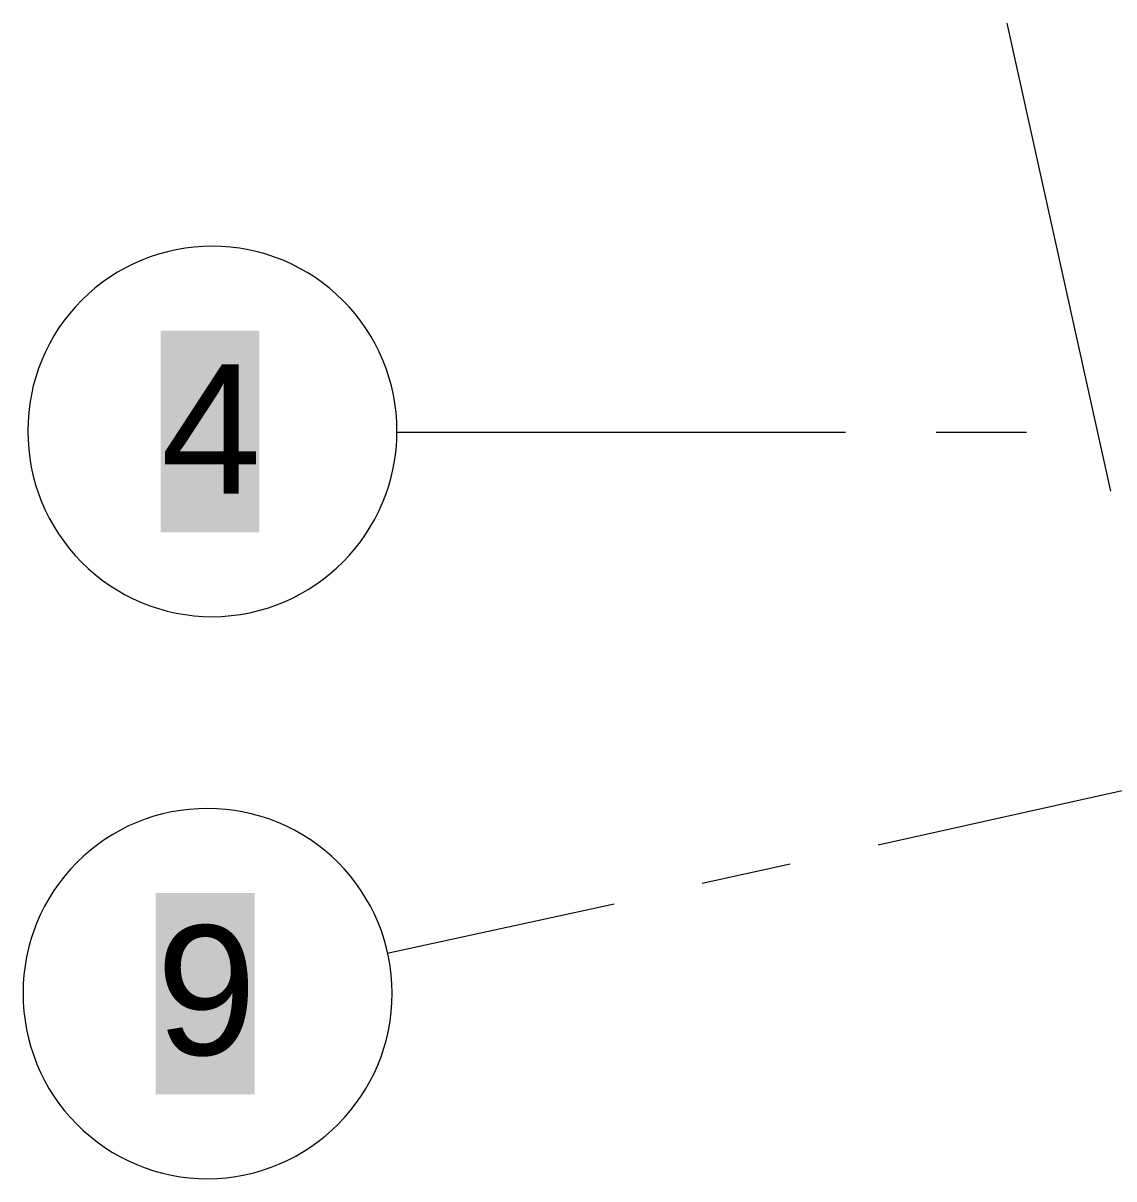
# Model space of a CAD drawing. Header units: inches. Extents: x 0.9 to 36.3, y 0.7 to 23.3.
# Drawn here: x 13.553 to 15.06, y 11.408 to 13.004 of the extents above; entities that cross this region are included whole.
import ezdxf

# ---------------------------------------------------------------- set-up
doc = ezdxf.new("R2010")
doc.units = ezdxf.units.IN
doc.layers.add('PDF_Geometry', color=7, linetype='Continuous', lineweight=9, true_color=0x777777)
doc.layers.add('PDF_Solid Fills', color=7, linetype='Continuous', true_color=0xffffff)
doc.layers.add('PDF_Text', color=7, linetype='Continuous')
doc.styles.add('PDF Arial', font='arial.ttf')

msp = doc.modelspace()

# ---------------------------------------------------------------- linework, layer by layer
at = {"layer": 'PDF_Geometry', "linetype": 'ByBlock'}
for points in [[(15.0561, 12.3578), (14.9127, 13.0045)], [(14.0694, 12.4395), (14.6894, 12.4395)], [(14.8144, 12.4395), (14.9394, 12.4395)], [(14.7344, 11.8695), (15.2227, 11.9778)], [(14.4911, 11.8162), (14.6127, 11.8429)], [(14.0561, 11.7195), (14.3694, 11.7879)]]:
    msp.add_lwpolyline(points, dxfattribs=at)
for points in [[(13.8144, 12.6962, 0.416667), (13.5594, 12.4412, 0.415306), (13.8144, 12.1845, 0.412859), (14.0694, 12.4412, 0.414218)], [(13.8078, 11.9195, 0.416667), (13.5528, 11.6645, 0.415306), (13.8078, 11.4079, 0.412859), (14.0628, 11.6645, 0.414218)]]:
    msp.add_lwpolyline(points, format="xyb", close=True, dxfattribs=at)
at = {"layer": 'PDF_Solid Fills', "linetype": 'ByBlock', "transparency": 33554559}
for points in [[(13.7428, 12.3012), (13.8794, 12.3012), (13.7428, 12.5795), (13.8794, 12.5795)], [(13.7361, 11.5245), (13.8728, 11.5245), (13.7361, 11.8029), (13.8728, 11.8029)]]:
    msp.add_solid(points, dxfattribs=at)

# ---------------------------------------------------------------- texts
at = {"layer": 'PDF_Text', "color": 8, "linetype": 'ByBlock', "true_color": 0x777777, "char_height": 0.1787, "attachment_point": 4, "style": 'PDF Arial'}
for s, insert in [('4', (13.7433, 12.4439)), ('9', (13.7367, 11.6672))]:
    msp.add_mtext(s, dxfattribs=dict(at, insert=insert))

doc.saveas('drawing.dxf')
